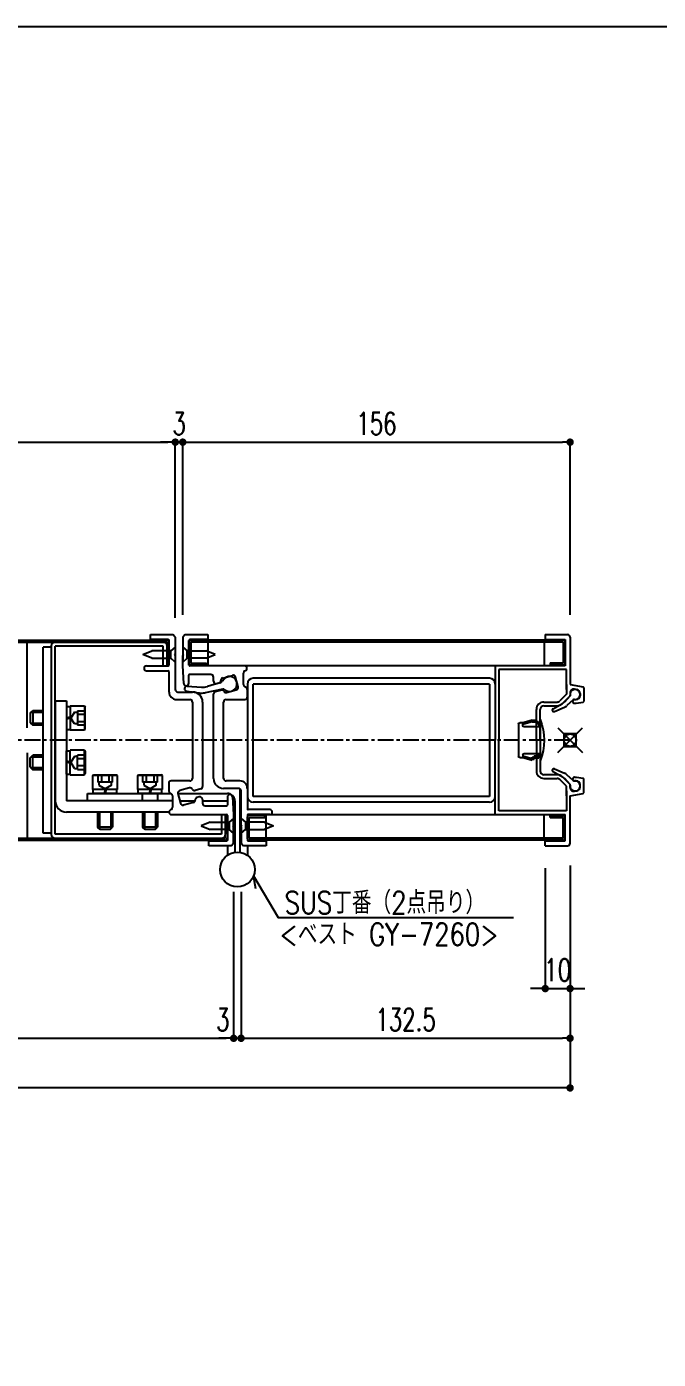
# Model space of a CAD drawing. Extents: x -275225 to 47266, y -41063 to 95295.
# Drawn here: x -225806 to -225552, y -22955 to -22418 of the extents above; entities that cross this region are included whole.
import ezdxf

# ---------------------------------------------------------------- set-up
doc = ezdxf.new("R2010")
doc.units = 0
doc.header["$LTSCALE"] = 0.2
doc.header["$PDMODE"] = 99
doc.header["$PDSIZE"] = 5
doc.linetypes.add('CENTER', pattern=[50.8, 31.75, -6.35, 6.35, -6.35])
for name, color, linetype in [('_P18_製品', 4, 'Continuous'), ('_P18_製品寸法', 9, 'Continuous'), ('_基準', 1, 'CENTER'), ('_文字', 3, 'Continuous'), ('_製品寸法', 9, 'Continuous'), ('樹脂', 6, 'Continuous')]:
    doc.layers.add(name, color=color, linetype=linetype)
doc.layers.add('_ポイント', color=1, linetype='Continuous', plot=False)
doc.styles.add('OKAMURA', font='SIMPLEX.shx', dxfattribs={"width": 0.7, "bigfont": 'BIGFONT.shx'})
doc.dimstyles.new('OKAMURA-003', dxfattribs={"dimscale": 3, "dimtxt": 3, "dimasz": 1, "dimexe": 0, "dimexo": 3, "dimgap": 1, "dimtad": 1, "dimdec": 3, "dimdsep": 46, "dimtxsty": 'OKAMURA', "dimblk1": 'DOT', "dimblk2": 'DOT', "dimsah": 1, "dimcen": 0, "dimclrd": 9, "dimclre": 9, "dimclrt": 3, "dimadec": 0, "dimazin": 0, "dimtfac": 1, "dimtdec": 3, "dimtix": 1, "dimtmove": 2, "dimatfit": 3, "dimldrblk": 'NONE', "dimfxl": 0, "dimtolj": 1, "dimarcsym": 0})

# ---------------------------------------------------------------- blocks, each defined once
blk = doc.blocks.new('_DOT')
at = {"color": 0, "linetype": 'ByBlock'}
blk.add_line((-0.5, 0), (-1, 0), dxfattribs=at)
at = {"color": 0, "linetype": 'ByBlock', "const_width": 0.5}
blk.add_lwpolyline([(-0.25, 0, 1), (0.25, 0, 1)], format="xyb", close=True, dxfattribs=at)
blk = doc.blocks.new('*D944')
at = {"layer": '_製品寸法', "color": 9, "lineweight": -2, "transparency": 16777216}
for p, q in [((-162, 120), (-165, 120)), ((-159, 49.3), (-159, 120)), ((-159, 120), (-156, 120)), ((-156, 50.49), (-156, 120)), ((-153, 120), (-150, 120))]:
    blk.add_line(p, q, dxfattribs=at)
at = {"layer": 'Defpoints', "color": 0, "transparency": 16777216}
for p in [(-156, 120), (-159, 40.3), (-156, 41.49)]:
    blk.add_point(p, dxfattribs=at)
at = {"layer": '_製品寸法', "color": 9, "lineweight": -2, "transparency": 16777216, "xscale": 3, "yscale": 3, "zscale": 3}
blk.add_blockref('_DOT', (-159, 120), dxfattribs=at)
at = {"layer": '_製品寸法', "color": 9, "lineweight": -2, "transparency": 16777216, "xscale": 3, "yscale": 3, "zscale": 3, "rotation": 180}
blk.add_blockref('_DOT', (-156, 120), dxfattribs=at)
at = {"layer": '_製品寸法', "color": 3, "transparency": 16777216, "insert": (-157.5, 127.5), "char_height": 9, "attachment_point": 5, "style": 'OKAMURA'}
blk.add_mtext('\\A1;3', dxfattribs=at)
blk = doc.blocks.new('_None')
blk = doc.blocks.new('*D945')
at = {"layer": '_製品寸法', "color": 9, "lineweight": -2, "transparency": 16777216}
for p, q in [((-135.5, -61.06), (-135.5, -120)), ((-132.5, -61.06), (-132.5, -120)), ((-138.5, -120), (-141.5, -120)), ((-135.5, -120), (-132.5, -120)), ((-129.5, -120), (-126.5, -120))]:
    blk.add_line(p, q, dxfattribs=at)
at = {"layer": 'Defpoints', "color": 0, "transparency": 16777216}
for p in [(-135.5, -52.06), (-132.5, -52.06), (-132.5, -120)]:
    blk.add_point(p, dxfattribs=at)
at = {"layer": '_製品寸法', "color": 9, "lineweight": -2, "transparency": 16777216, "xscale": 3, "yscale": 3, "zscale": 3}
blk.add_blockref('_DOT', (-135.5, -120), dxfattribs=at)
at = {"layer": '_製品寸法', "color": 9, "lineweight": -2, "transparency": 16777216, "xscale": 3, "yscale": 3, "zscale": 3, "rotation": 180}
blk.add_blockref('_DOT', (-132.5, -120), dxfattribs=at)
at = {"layer": '_製品寸法', "color": 3, "transparency": 16777216, "insert": (-139.83, -112.5), "char_height": 9, "attachment_point": 5, "style": 'OKAMURA'}
blk.add_mtext('\\A1;3', dxfattribs=at)
blk = doc.blocks.new('*D946')
at = {"layer": '_製品寸法', "color": 9, "lineweight": -2, "transparency": 16777216}
for p, q in [((-10, -51.5), (-10, -100)), ((0, -50.49), (0, -100)), ((-13, -100), (-16, -100)), ((-10, -100), (0, -100)), ((3, -100), (6, -100))]:
    blk.add_line(p, q, dxfattribs=at)
at = {"layer": 'Defpoints', "color": 0, "transparency": 16777216}
for p in [(-10, -42.5), (0, -41.49), (0, -100)]:
    blk.add_point(p, dxfattribs=at)
at = {"layer": '_製品寸法', "color": 9, "lineweight": -2, "transparency": 16777216, "xscale": 3, "yscale": 3, "zscale": 3}
blk.add_blockref('_DOT', (-10, -100), dxfattribs=at)
at = {"layer": '_製品寸法', "color": 9, "lineweight": -2, "transparency": 16777216, "xscale": 3, "yscale": 3, "zscale": 3, "rotation": 180}
blk.add_blockref('_DOT', (0, -100), dxfattribs=at)
at = {"layer": '_製品寸法', "color": 3, "transparency": 16777216, "insert": (-5, -92.5), "char_height": 9, "attachment_point": 5, "style": 'OKAMURA'}
blk.add_mtext('\\A1;10', dxfattribs=at)
blk = doc.blocks.new('*D947')
at = {"layer": '_製品寸法', "color": 9, "lineweight": -2, "transparency": 16777216}
for p, q in [((-156, 50.49), (-156, 120)), ((-153, 120), (-3, 120)), ((0, 50.49), (0, 120))]:
    blk.add_line(p, q, dxfattribs=at)
at = {"layer": 'Defpoints', "color": 0, "transparency": 16777216}
for p in [(0, 120), (-156, 41.49), (0, 41.49)]:
    blk.add_point(p, dxfattribs=at)
at = {"layer": '_製品寸法', "color": 9, "lineweight": -2, "transparency": 16777216, "xscale": 3, "yscale": 3, "zscale": 3, "rotation": 180}
blk.add_blockref('_DOT', (-156, 120), dxfattribs=at)
at = {"layer": '_製品寸法', "color": 9, "lineweight": -2, "transparency": 16777216, "xscale": 3, "yscale": 3, "zscale": 3}
blk.add_blockref('_DOT', (0, 120), dxfattribs=at)
at = {"layer": '_製品寸法', "color": 3, "transparency": 16777216, "insert": (-78, 127.5), "char_height": 9, "attachment_point": 5, "style": 'OKAMURA'}
blk.add_mtext('\\A1;156', dxfattribs=at)
blk = doc.blocks.new('*D950')
at = {"layer": '_製品寸法', "color": 9, "lineweight": -2, "transparency": 16777216}
for p, q in [((-558.1, -61.06), (-558.1, -120)), ((-135.5, -61.06), (-135.5, -120)), ((-555.1, -120), (-138.5, -120))]:
    blk.add_line(p, q, dxfattribs=at)
at = {"layer": 'Defpoints', "color": 0, "transparency": 16777216}
for p in [(-558.1, -52.06), (-135.5, -52.06), (-135.5, -120)]:
    blk.add_point(p, dxfattribs=at)
at = {"layer": '_製品寸法', "color": 9, "lineweight": -2, "transparency": 16777216, "xscale": 3, "yscale": 3, "zscale": 3, "rotation": 180}
blk.add_blockref('_DOT', (-558.1, -120), dxfattribs=at)
at = {"layer": '_製品寸法', "color": 9, "lineweight": -2, "transparency": 16777216, "xscale": 3, "yscale": 3, "zscale": 3}
blk.add_blockref('_DOT', (-135.5, -120), dxfattribs=at)
at = {"layer": '_製品寸法', "color": 3, "transparency": 16777216, "insert": (-346.8, -112.5), "char_height": 9, "attachment_point": 5, "style": 'OKAMURA'}
blk.add_mtext('\\A1;PW-125.5', dxfattribs=at)
blk = doc.blocks.new('*D952')
at = {"layer": '_製品寸法', "color": 9, "lineweight": -2, "transparency": 16777216}
for p, q in [((-534.48, 49.3), (-534.48, 120)), ((-531.48, 120), (-162, 120)), ((-159, 49.3), (-159, 120))]:
    blk.add_line(p, q, dxfattribs=at)
at = {"layer": 'Defpoints', "color": 0, "transparency": 16777216}
for p in [(-159, 120), (-534.48, 40.3), (-159, 40.3)]:
    blk.add_point(p, dxfattribs=at)
at = {"layer": '_製品寸法', "color": 9, "lineweight": -2, "transparency": 16777216, "xscale": 3, "yscale": 3, "zscale": 3, "rotation": 180}
blk.add_blockref('_DOT', (-534.48, 120), dxfattribs=at)
at = {"layer": '_製品寸法', "color": 9, "lineweight": -2, "transparency": 16777216, "xscale": 3, "yscale": 3, "zscale": 3}
blk.add_blockref('_DOT', (-159, 120), dxfattribs=at)
at = {"layer": '_製品寸法', "color": 3, "transparency": 16777216, "insert": (-346.74, 127.5), "char_height": 9, "attachment_point": 5, "style": 'OKAMURA'}
blk.add_mtext('\\A1;PW-172.5', dxfattribs=at)
blk = doc.blocks.new('*D955')
at = {"layer": '_製品寸法', "color": 9, "lineweight": -2, "transparency": 16777216}
for p, q in [((0, -50.49), (0, -140)), ((-548.1, -69.99), (-548.1, -140)), ((-3, -140), (-545.1, -140))]:
    blk.add_line(p, q, dxfattribs=at)
at = {"layer": 'Defpoints', "color": 0, "transparency": 16777216}
for p in [(0, -41.49), (-548.1, -60.99), (-548.1, -140)]:
    blk.add_point(p, dxfattribs=at)
at = {"layer": '_製品寸法', "color": 9, "lineweight": -2, "transparency": 16777216, "xscale": 3, "yscale": 3, "zscale": 3, "rotation": 180}
blk.add_blockref('_DOT', (-548.1, -140), dxfattribs=at)
at = {"layer": '_製品寸法', "color": 9, "lineweight": -2, "transparency": 16777216, "xscale": 3, "yscale": 3, "zscale": 3}
blk.add_blockref('_DOT', (0, -140), dxfattribs=at)
at = {"layer": '_製品寸法', "color": 3, "transparency": 16777216, "insert": (-274.05, -132.5), "char_height": 9, "attachment_point": 5, "style": 'OKAMURA'}
blk.add_mtext('\\A1;PW', dxfattribs=at)
blk = doc.blocks.new('*D956')
at = {"layer": '_製品寸法', "color": 9, "lineweight": -2, "transparency": 16777216}
for p, q in [((-132.5, -61.06), (-132.5, -120)), ((0, -61.06), (0, -120)), ((-129.5, -120), (-3, -120))]:
    blk.add_line(p, q, dxfattribs=at)
at = {"layer": 'Defpoints', "color": 0, "transparency": 16777216}
for p in [(-132.5, -52.06), (0, -52.06), (0, -120)]:
    blk.add_point(p, dxfattribs=at)
at = {"layer": '_製品寸法', "color": 9, "lineweight": -2, "transparency": 16777216, "xscale": 3, "yscale": 3, "zscale": 3, "rotation": 180}
blk.add_blockref('_DOT', (-132.5, -120), dxfattribs=at)
at = {"layer": '_製品寸法', "color": 9, "lineweight": -2, "transparency": 16777216, "xscale": 3, "yscale": 3, "zscale": 3}
blk.add_blockref('_DOT', (0, -120), dxfattribs=at)
at = {"layer": '_製品寸法', "color": 3, "transparency": 16777216, "insert": (-66.25, -112.5), "char_height": 9, "attachment_point": 5, "style": 'OKAMURA'}
blk.add_mtext('\\A1;132.5', dxfattribs=at)
blk = doc.blocks.new('樹脂')
at = {"layer": '_P18_製品', "color": 0, "linetype": 'ByBlock'}
for p, q in [((-8.7, -6.5), (-8.7, 6.5)), ((-8.2, 7), (-7, 7)), ((-7, 7), (-3.2, 8.09)), ((-7, 6.27), (-3.2, 7.36)), ((-7, 6.27), (-7, 7)), ((-7, 5.91), (-7, 6.27)), ((-6.5, 5.41), (0, 5.41)), ((-3.2, 8.09), (-3.2, 7.59)), ((-3.2, 7.59), (-2.4, 7.59)), ((-3.2, 7.59), (-3.2, 6.86)), ((-3.2, 6.86), (-2.4, 6.86)), ((-2.4, 7.59), (-2.4, 7.09)), ((-2.4, 7.09), (-0.5, 7.09)), ((-2.4, 6.36), (-2.4, 7.09)), ((-2.4, 6.36), (-0.5, 6.36)), ((-0.5, 7.09), (-0.5, 5.41)), ((0, -8.35), (0, 8.35)), ((-7, -7), (-8.2, -7)), ((-7, -5.91), (-7, -6.27)), ((-7, -6.27), (-7, -7)), ((-3.2, -7.36), (-7, -6.27)), ((-3.2, -8.09), (-7, -7)), ((0, -5.41), (-6.5, -5.41)), ((-3.2, -7.36), (-1.6, -7.36)), ((-3.2, -8.09), (-1.6, -8.09)), ((-1.6, -7.59), (-1.6, -6.86)), ((-1.6, -6.86), (-0.8, -6.86)), ((-1.6, -7.59), (-0.8, -7.59)), ((-1.6, -8.09), (-1.6, -7.59)), ((-0.8, -7.09), (-0.8, -6.36)), ((-0.8, -6.36), (-0.5, -6.36)), ((-0.8, -7.09), (-0.5, -7.09)), ((-0.8, -7.59), (-0.8, -7.09)), ((-0.5, -7.09), (-0.5, -5.41))]:
    blk.add_line(p, q, dxfattribs=at)
for centre, radius, start, end in [((-8.2, 6.5), 0.5, 90, 180), ((-6.5, 5.91), 0.5, 180, 270), ((-20.99, 0), 22.59, 338.3053, 21.6947), ((-8.2, -6.5), 0.5, 180, 270), ((-6.5, -5.91), 0.5, 90, 180)]:
    blk.add_arc(centre, radius, start, end, dxfattribs=at)
blk = doc.blocks.new('P18 wse2')
at = {"layer": '_P18_製品'}
for p, q in [((-82473.59, -9754.37), (-82473.59, -9752.37)), ((-82473.59, -9752.37), (-82464.55, -9752.37)), ((-82463.54, -9753.37), (-82464.55, -9752.37)), ((-82463.54, -9753.37), (-82463.54, -9760.09)), ((-82459.54, -9752.37), (-82460.54, -9753.37)), ((-82460.54, -9753.37), (-82460.54, -9760.09)), ((-82459.54, -9752.37), (-82450.5, -9752.37)), ((-82450.5, -9752.37), (-82450.5, -9754.37)), ((-82314.54, -9752.36), (-82314.54, -9754.36)), ((-82314.54, -9752.36), (-82305.54, -9752.36)), ((-82304.54, -9753.36), (-82304.54, -9772.49)), ((-82608.47, -9754.57), (-82466.86, -9754.57)), ((-82608.47, -9755.37), (-82466.86, -9755.37)), ((-82516.74, -9832.35), (-82516.74, -9757.38)), ((-82513.52, -9757.38), (-82516.74, -9757.38)), ((-82513.52, -9756.98), (-82513.52, -9832.75)), ((-82511.91, -9832.75), (-82511.91, -9756.98)), ((-82468.47, -9756.98), (-82511.91, -9756.98)), ((-82466.36, -9754.37), (-82473.59, -9754.37)), ((-82468.47, -9764.92), (-82468.47, -9756.98)), ((-82466.86, -9764.61), (-82466.86, -9755.37)), ((-82466.86, -9764.92), (-82466.86, -9756.98)), ((-82466.06, -9764.61), (-82466.06, -9754.67)), ((-82466.06, -9764.61), (-82466.06, -9755.37)), ((-82463.54, -9757.38), (-82463.54, -9763.41)), ((-82460.54, -9757.38), (-82460.54, -9763.41)), ((-82458.03, -9764.61), (-82458.03, -9754.67)), ((-82458.03, -9755.37), (-82458.03, -9763.81)), ((-82450.5, -9754.37), (-82457.73, -9754.37)), ((-82307.36, -9754.57), (-82457.23, -9754.57)), ((-82307.36, -9755.37), (-82457.23, -9755.37)), ((-82457.23, -9755.37), (-82457.23, -9763.81)), ((-82450.5, -9755.37), (-82450.5, -9764.92)), ((-82315.04, -9755.36), (-82315.04, -9764.92)), ((-82314.54, -9754.36), (-82306.54, -9754.36)), ((-82307.34, -9755.36), (-82307.34, -9763.76)), ((-82306.54, -9754.36), (-82306.54, -9764.92)), ((-82475.1, -9764.92), (-82466.36, -9764.92)), ((-82466.86, -9764.61), (-82466.06, -9764.61)), ((-82463.54, -9760.09), (-82463.85, -9760.39)), ((-82463.54, -9760.7), (-82463.85, -9760.39)), ((-82463.54, -9760.7), (-82463.54, -9774.46)), ((-82460.54, -9760.09), (-82460.24, -9760.39)), ((-82460.54, -9760.7), (-82460.24, -9760.39)), ((-82460.54, -9764.92), (-82460.54, -9760.7)), ((-82460.16, -9772.02), (-82460.54, -9764.92)), ((-82435.67, -9764.92), (-82457.73, -9764.92)), ((-82457.23, -9763.81), (-82451, -9763.81)), ((-82451, -9764.61), (-82457.23, -9764.61)), ((-82451, -9763.81), (-82451, -9764.61)), ((-82306.54, -9764.92), (-82450.5, -9764.92)), ((-82334.69, -9764.92), (-82334.69, -9794.86)), ((-82312.54, -9763.76), (-82307.34, -9763.76)), ((-82312.54, -9763.76), (-82312.54, -9764.56)), ((-82312.54, -9764.56), (-82307.36, -9764.56)), ((-82475.1, -9766.93), (-82466.36, -9766.93)), ((-82466.06, -9775.47), (-82466.06, -9767.23)), ((-82458.15, -9771.95), (-82458.15, -9768.74)), ((-82449.17, -9768.43), (-82457.85, -9768.43)), ((-82448.16, -9771.04), (-82448.16, -9769.44)), ((-82444.56, -9769.84), (-82440.53, -9768.76)), ((-82438.26, -9773.35), (-82439.3, -9769.47)), ((-82436.04, -9772.45), (-82436.04, -9767.93)), ((-82337, -9769.94), (-82432.22, -9769.94)), ((-82333.18, -9766.42), (-82333.18, -9794.86)), ((-82306.05, -9766.42), (-82333.18, -9766.42)), ((-82306.05, -9774.46), (-82306.05, -9766.42)), ((-82462.54, -9775.47), (-82456.64, -9775.47)), ((-82458.96, -9775.11), (-82453.95, -9775.81)), ((-82458.75, -9773.11), (-82453, -9773.51)), ((-82444.4, -9774.35), (-82451.56, -9775.75)), ((-82445.58, -9771.71), (-82450.59, -9773.22)), ((-82447.35, -9775.27), (-82445.16, -9774.68)), ((-82446.83, -9772.01), (-82445.82, -9771.74)), ((-82444.42, -9770.9), (-82444.73, -9771.2)), ((-82442.89, -9775.63), (-82438.97, -9774.58)), ((-82435.06, -9773.58), (-82435.51, -9773.34)), ((-82434.53, -9772.21), (-82434.53, -9817.52)), ((-82434.53, -9777.48), (-82434.53, -9774.46)), ((-82432.22, -9817.48), (-82432.22, -9772.25)), ((-82337, -9772.25), (-82432.22, -9772.25)), ((-82337, -9772.25), (-82337, -9817.48)), ((-82306.05, -9772.45), (-82306.05, -9776.39)), ((-82304.54, -9772.49), (-82299.29, -9773.42)), ((-82302.78, -9774.34), (-82301.77, -9774.51)), ((-82299.04, -9773.72), (-82299.04, -9779.23)), ((-82511.91, -9818.78), (-82511.91, -9778.78)), ((-82511.91, -9778.98), (-82511.91, -9819.29)), ((-82511.91, -9778.98), (-82507.39, -9778.98)), ((-82507.39, -9778.98), (-82507.39, -9819.29)), ((-82463.04, -9778.48), (-82457.65, -9778.48)), ((-82456.64, -9779.49), (-82456.64, -9810.24)), ((-82452.54, -9779.49), (-82452.54, -9794.56)), ((-82448.16, -9794.56), (-82448.16, -9776.24)), ((-82444.08, -9810.24), (-82444.08, -9779.49)), ((-82443.07, -9778.48), (-82435.54, -9778.48)), ((-82315.1, -9779.49), (-82309.77, -9779.49)), ((-82315.1, -9781), (-82309.77, -9781)), ((-82311.39, -9782.23), (-82307.55, -9780.13)), ((-82306.05, -9776.39), (-82308.71, -9779.05)), ((-82304.54, -9777.02), (-82307.64, -9780.11)), ((-82304.65, -9777.18), (-82306.82, -9779.56)), ((-82303.24, -9778.59), (-82305.81, -9780.93)), ((-82304.54, -9775.82), (-82304.54, -9777.02)), ((-82302.79, -9778.48), (-82302.03, -9778.48)), ((-82302.79, -9779.99), (-82302.03, -9779.99)), ((-82302.03, -9779.99), (-82299.29, -9779.52)), ((-82300.53, -9776), (-82300.53, -9776.98)), ((-82318.11, -9794.86), (-82318.11, -9782.5)), ((-82316.6, -9794.86), (-82316.6, -9782.5)), ((-82310.86, -9783.31), (-82306.78, -9781.56)), ((-82452.54, -9794.56), (-82452.85, -9794.86)), ((-82452.54, -9795.17), (-82452.85, -9794.86)), ((-82452.54, -9795.17), (-82452.54, -9813.49)), ((-82448.16, -9794.56), (-82447.86, -9794.87)), ((-82448.16, -9795.17), (-82447.86, -9794.87)), ((-82448.16, -9810.24), (-82448.16, -9795.17)), ((-82334.69, -9824.81), (-82334.69, -9794.86)), ((-82333.18, -9823.31), (-82333.18, -9794.86)), ((-82318.11, -9794.86), (-82318.11, -9807.23)), ((-82316.6, -9794.86), (-82316.6, -9807.23)), ((-82311.39, -9807.5), (-82307.55, -9809.6)), ((-82310.86, -9806.41), (-82306.78, -9808.17)), ((-82466.19, -9812.25), (-82466.19, -9815.27)), ((-82457.65, -9811.25), (-82465.18, -9811.25)), ((-82437.55, -9811.25), (-82443.07, -9811.25)), ((-82315.1, -9808.73), (-82309.77, -9808.73)), ((-82315.1, -9810.24), (-82309.77, -9810.24)), ((-82306.05, -9813.34), (-82308.71, -9810.68)), ((-82304.54, -9812.71), (-82307.64, -9809.62)), ((-82306.86, -9810.12), (-82304.65, -9812.55)), ((-82303.24, -9811.14), (-82305.81, -9808.8)), ((-82304.54, -9813.91), (-82304.54, -9812.71)), ((-82302.79, -9809.74), (-82302.03, -9809.74)), ((-82302.79, -9811.25), (-82302.03, -9811.25)), ((-82301.92, -9809.74), (-82299.29, -9810.21)), ((-82300.53, -9813.73), (-82300.53, -9812.75)), ((-82299.04, -9816.01), (-82299.04, -9810.5)), ((-82498.85, -9816.27), (-82465.43, -9816.27)), ((-82498.85, -9819.29), (-82498.85, -9816.27)), ((-82465.66, -9816.15), (-82465.21, -9816.39)), ((-82464.68, -9817.28), (-82464.68, -9821.8)), ((-82462.49, -9816.27), (-82442.57, -9816.27)), ((-82462.46, -9816.38), (-82461.42, -9820.26)), ((-82457.83, -9814.1), (-82461.75, -9815.15)), ((-82453.29, -9814.46), (-82455.56, -9815.05)), ((-82453.89, -9817.72), (-82454.9, -9817.99)), ((-82452.54, -9818.69), (-82452.54, -9820.29)), ((-82438.05, -9814.26), (-82444.08, -9814.26)), ((-82442.57, -9817.78), (-82442.57, -9820.99)), ((-82440.56, -9817.71), (-82440.04, -9824.81)), ((-82437.55, -9814.4), (-82437.55, -9839.99)), ((-82437.04, -9829.03), (-82437.04, -9815.27)), ((-82434.53, -9814.26), (-82434.53, -9822.5)), ((-82337, -9817.48), (-82432.22, -9817.48)), ((-82306.05, -9817.28), (-82306.05, -9813.34)), ((-82306.05, -9815.27), (-82306.05, -9823.31)), ((-82304.54, -9817.24), (-82299.29, -9816.31)), ((-82304.54, -9836.36), (-82304.54, -9817.28)), ((-82302.78, -9815.39), (-82301.77, -9815.22)), ((-82466.11, -9823.81), (-82507.4, -9823.81)), ((-82464.68, -9819.29), (-82507.39, -9819.29)), ((-82464.68, -9819.29), (-82498.85, -9819.29)), ((-82461.68, -9819.29), (-82455.59, -9819.29)), ((-82456.16, -9819.89), (-82460.19, -9820.97)), ((-82452.54, -9819.29), (-82442.57, -9819.29)), ((-82451.54, -9821.3), (-82442.87, -9821.3)), ((-82439.56, -9819.29), (-82439.54, -9840)), ((-82425.49, -9822.8), (-82434.23, -9822.8)), ((-82337, -9819.79), (-82432.22, -9819.79)), ((-82306.05, -9823.31), (-82333.18, -9823.31)), ((-82465.04, -9824.81), (-82442.86, -9824.81)), ((-82444.97, -9824.81), (-82444.97, -9832.75)), ((-82443.36, -9824.81), (-82443.36, -9832.75)), ((-82443.36, -9834.36), (-82443.36, -9825.12)), ((-82443.36, -9825.12), (-82442.56, -9825.12)), ((-82442.56, -9825.12), (-82442.56, -9834.36)), ((-82442.56, -9825.12), (-82442.56, -9835.06)), ((-82440.04, -9829.03), (-82440.35, -9829.34)), ((-82440.04, -9829.64), (-82440.35, -9829.34)), ((-82440.05, -9832.35), (-82440.05, -9826.32)), ((-82440.04, -9824.81), (-82440.04, -9829.03)), ((-82437.04, -9832.35), (-82437.04, -9826.32)), ((-82437.04, -9829.03), (-82436.74, -9829.34)), ((-82437.04, -9829.64), (-82436.74, -9829.34)), ((-82434.53, -9825.12), (-82434.53, -9835.06)), ((-82434.53, -9834.36), (-82434.53, -9825.92)), ((-82425.49, -9824.81), (-82434.23, -9824.81)), ((-82427.5, -9825.12), (-82433.73, -9825.12)), ((-82433.73, -9825.92), (-82427.5, -9825.92)), ((-82433.73, -9834.36), (-82433.73, -9825.92)), ((-82427.5, -9825.92), (-82427.5, -9825.12)), ((-82427, -9824.81), (-82306.54, -9824.81)), ((-82427, -9834.36), (-82427, -9824.81)), ((-82315.04, -9834.36), (-82315.04, -9824.81)), ((-82312.54, -9825.96), (-82312.54, -9825.16)), ((-82312.54, -9825.16), (-82307.36, -9825.16)), ((-82312.54, -9825.96), (-82307.34, -9825.96)), ((-82307.34, -9834.36), (-82307.34, -9825.96)), ((-82306.54, -9835.36), (-82306.54, -9824.81)), ((-82608.47, -9834.36), (-82443.36, -9834.36)), ((-82513.52, -9832.35), (-82516.74, -9832.35)), ((-82444.97, -9832.75), (-82511.91, -9832.75)), ((-82440.04, -9836.36), (-82440.04, -9829.64)), ((-82437.04, -9829.64), (-82437.04, -9836.36)), ((-82307.36, -9834.36), (-82433.73, -9834.36)), ((-82608.47, -9835.17), (-82443.36, -9835.17)), ((-82450.09, -9837.36), (-82450.09, -9835.36)), ((-82450.09, -9835.36), (-82442.86, -9835.36)), ((-82441.05, -9837.36), (-82450.09, -9837.36)), ((-82442.56, -9837.36), (-82442.56, -9841.19)), ((-82441.05, -9837.36), (-82440.04, -9836.36)), ((-82437.04, -9836.36), (-82436.04, -9837.36)), ((-82427, -9837.36), (-82436.04, -9837.36)), ((-82434.53, -9837.36), (-82434.53, -9841.18)), ((-82434.23, -9835.36), (-82427, -9835.36)), ((-82307.36, -9835.16), (-82433.73, -9835.16)), ((-82427, -9835.36), (-82427, -9837.36)), ((-82314.54, -9837.36), (-82314.54, -9835.36)), ((-82314.54, -9835.36), (-82306.54, -9835.36)), ((-82314.54, -9837.36), (-82305.54, -9837.36))]:
    blk.add_line(p, q, dxfattribs=at)
at = {"layer": '_P18_製品', "color": 6}
for p, q in [((-82523.17, -9789.84), (-82523.17, -9755.37)), ((-82476.61, -9760.39), (-82472.97, -9758.89)), ((-82465.3, -9758.89), (-82472.97, -9758.89)), ((-82463.54, -9757.38), (-82465.3, -9758.89)), ((-82465.3, -9761.9), (-82465.3, -9758.89)), ((-82460.54, -9757.38), (-82458.79, -9758.89)), ((-82458.79, -9758.89), (-82451.12, -9758.89)), ((-82458.79, -9761.9), (-82458.79, -9758.89)), ((-82447.48, -9760.39), (-82451.12, -9758.89)), ((-82472.97, -9761.9), (-82476.61, -9760.39)), ((-82472.97, -9761.9), (-82465.3, -9761.9)), ((-82463.54, -9763.41), (-82465.3, -9761.9)), ((-82460.54, -9763.41), (-82458.79, -9761.9)), ((-82451.12, -9761.9), (-82458.79, -9761.9)), ((-82451.12, -9761.9), (-82447.48, -9760.39)), ((-82505.88, -9780.99), (-82505.88, -9790.85)), ((-82505.88, -9780.99), (-82500.14, -9780.99)), ((-82500.14, -9780.99), (-82500.14, -9790.85)), ((-82500.14, -9780.99), (-82499.85, -9781.5)), ((-82521.96, -9784.01), (-82520.96, -9783)), ((-82521.96, -9784.01), (-82521.96, -9787.83)), ((-82516.74, -9783.76), (-82521.71, -9783.76)), ((-82520.96, -9783), (-82520.96, -9788.84)), ((-82516.74, -9783), (-82520.96, -9783)), ((-82507.39, -9781.25), (-82505.88, -9781.25)), ((-82507.39, -9781.25), (-82507.39, -9790.59)), ((-82505.88, -9785.62), (-82507.39, -9786.02)), ((-82505.88, -9786.02), (-82507.39, -9786.42)), ((-82504.13, -9783.51), (-82505.58, -9786.02)), ((-82504.13, -9788.33), (-82505.58, -9786.02)), ((-82504.13, -9783.51), (-82502.87, -9783.51)), ((-82502.87, -9783.05), (-82502.87, -9788.79)), ((-82502.87, -9783.05), (-82499.85, -9783.05)), ((-82499.85, -9784.51), (-82502.87, -9784.51)), ((-82499.85, -9790.34), (-82499.85, -9781.5)), ((-82521.96, -9787.83), (-82520.96, -9788.84)), ((-82516.74, -9788.08), (-82521.71, -9788.08)), ((-82516.74, -9788.84), (-82520.96, -9788.84)), ((-82507.39, -9790.59), (-82505.88, -9790.59)), ((-82500.14, -9790.85), (-82505.88, -9790.85)), ((-82502.87, -9788.33), (-82504.13, -9788.33)), ((-82499.85, -9787.53), (-82502.87, -9787.53)), ((-82499.85, -9788.79), (-82502.87, -9788.79)), ((-82500.14, -9790.85), (-82499.85, -9790.34)), ((-82523.17, -9799.89), (-82523.17, -9834.36)), ((-82521.96, -9801.9), (-82520.96, -9800.89)), ((-82521.96, -9805.72), (-82521.96, -9801.9)), ((-82516.74, -9801.65), (-82521.71, -9801.65)), ((-82520.96, -9806.73), (-82520.96, -9800.89)), ((-82516.74, -9800.89), (-82520.96, -9800.89)), ((-82507.39, -9808.48), (-82507.39, -9799.14)), ((-82507.39, -9799.14), (-82505.88, -9799.14)), ((-82505.88, -9808.74), (-82505.88, -9798.89)), ((-82500.14, -9798.89), (-82505.88, -9798.89)), ((-82504.13, -9801.4), (-82505.58, -9803.71)), ((-82502.87, -9801.4), (-82504.13, -9801.4)), ((-82502.87, -9806.68), (-82502.87, -9800.95)), ((-82499.85, -9800.95), (-82502.87, -9800.95)), ((-82499.85, -9802.4), (-82502.87, -9802.4)), ((-82500.14, -9808.74), (-82500.14, -9798.89)), ((-82500.14, -9798.89), (-82499.85, -9799.39)), ((-82499.85, -9799.39), (-82499.85, -9808.23)), ((-82521.96, -9805.72), (-82520.96, -9806.73)), ((-82516.74, -9805.97), (-82521.71, -9805.97)), ((-82516.74, -9806.73), (-82520.96, -9806.73)), ((-82505.88, -9803.71), (-82507.39, -9803.31)), ((-82505.88, -9804.11), (-82507.39, -9803.71)), ((-82504.13, -9806.22), (-82505.58, -9803.71)), ((-82504.13, -9806.22), (-82502.87, -9806.22)), ((-82499.85, -9805.23), (-82502.87, -9805.23)), ((-82502.87, -9806.68), (-82499.85, -9806.68)), ((-82507.39, -9808.48), (-82505.88, -9808.48)), ((-82505.88, -9808.74), (-82500.14, -9808.74)), ((-82500.14, -9808.74), (-82499.85, -9808.23)), ((-82496.84, -9809.03), (-82496.34, -9808.74)), ((-82486.79, -9809.03), (-82496.84, -9809.03)), ((-82496.84, -9809.03), (-82496.84, -9814.76)), ((-82496.34, -9808.74), (-82487.29, -9808.74)), ((-82494.78, -9808.74), (-82494.78, -9811.75)), ((-82488.85, -9811.75), (-82494.78, -9811.75)), ((-82494.33, -9811.75), (-82494.33, -9813.01)), ((-82494.33, -9813.01), (-82491.81, -9814.46)), ((-82493.33, -9808.74), (-82493.33, -9811.75)), ((-82489.3, -9813.01), (-82491.81, -9814.46)), ((-82490.3, -9808.74), (-82490.3, -9811.75)), ((-82489.3, -9813.01), (-82489.3, -9811.75)), ((-82488.85, -9811.75), (-82488.85, -9808.74)), ((-82486.79, -9809.03), (-82487.29, -9808.74)), ((-82486.79, -9814.76), (-82486.79, -9809.03)), ((-82478.75, -9809.03), (-82478.25, -9808.74)), ((-82468.7, -9809.03), (-82478.75, -9809.03)), ((-82478.75, -9809.03), (-82478.75, -9814.76)), ((-82478.25, -9808.74), (-82469.2, -9808.74)), ((-82476.69, -9808.74), (-82476.69, -9811.75)), ((-82470.76, -9811.75), (-82476.69, -9811.75)), ((-82476.24, -9811.75), (-82476.24, -9813.01)), ((-82476.24, -9813.01), (-82473.72, -9814.46)), ((-82475.24, -9808.74), (-82475.24, -9811.75)), ((-82471.21, -9813.01), (-82473.72, -9814.46)), ((-82472.21, -9808.74), (-82472.21, -9811.75)), ((-82471.21, -9813.01), (-82471.21, -9811.75)), ((-82470.76, -9811.75), (-82470.76, -9808.74)), ((-82468.7, -9809.03), (-82469.2, -9808.74)), ((-82468.7, -9814.76), (-82468.7, -9809.03)), ((-82486.79, -9814.76), (-82496.84, -9814.76)), ((-82496.59, -9816.27), (-82496.59, -9814.76)), ((-82487.04, -9816.27), (-82496.59, -9816.27)), ((-82491.81, -9814.76), (-82492.22, -9816.27)), ((-82491.41, -9814.76), (-82491.81, -9816.27)), ((-82487.04, -9816.27), (-82487.04, -9814.76)), ((-82468.7, -9814.76), (-82478.75, -9814.76)), ((-82478.5, -9816.27), (-82478.5, -9814.76)), ((-82468.95, -9816.27), (-82478.5, -9816.27)), ((-82476.74, -9819.29), (-82476.74, -9816.27)), ((-82473.72, -9814.76), (-82474.13, -9816.27)), ((-82473.32, -9814.76), (-82473.72, -9816.27)), ((-82470.71, -9816.27), (-82470.71, -9819.29)), ((-82468.95, -9816.27), (-82468.95, -9814.76)), ((-82494.83, -9823.81), (-82494.83, -9829.84)), ((-82494.07, -9823.81), (-82494.07, -9830.59)), ((-82489.55, -9823.81), (-82489.55, -9830.59)), ((-82488.8, -9823.81), (-82488.8, -9829.84)), ((-82476.74, -9823.81), (-82476.74, -9829.84)), ((-82475.99, -9823.81), (-82475.99, -9830.59)), ((-82471.46, -9823.81), (-82471.46, -9830.59)), ((-82470.71, -9823.81), (-82470.71, -9829.84)), ((-82449.47, -9827.83), (-82453.11, -9829.34)), ((-82453.11, -9829.34), (-82449.47, -9830.84)), ((-82449.47, -9827.83), (-82441.8, -9827.83)), ((-82440.05, -9826.32), (-82441.8, -9827.83)), ((-82441.8, -9827.83), (-82441.8, -9830.84)), ((-82437.04, -9826.32), (-82435.29, -9827.83)), ((-82427.62, -9827.83), (-82435.29, -9827.83)), ((-82435.29, -9827.83), (-82435.29, -9830.84)), ((-82427.62, -9827.83), (-82423.98, -9829.34)), ((-82423.98, -9829.34), (-82427.62, -9830.84)), ((-82488.8, -9829.84), (-82494.83, -9829.84)), ((-82493.82, -9830.84), (-82494.83, -9829.84)), ((-82489.8, -9830.84), (-82493.82, -9830.84)), ((-82489.8, -9830.84), (-82488.8, -9829.84)), ((-82475.73, -9830.84), (-82476.74, -9829.84)), ((-82470.71, -9829.84), (-82476.74, -9829.84)), ((-82471.71, -9830.84), (-82475.73, -9830.84)), ((-82471.71, -9830.84), (-82470.71, -9829.84)), ((-82441.8, -9830.84), (-82449.47, -9830.84)), ((-82440.05, -9832.35), (-82441.8, -9830.84)), ((-82437.04, -9832.35), (-82435.29, -9830.84)), ((-82435.29, -9830.84), (-82427.62, -9830.84))]:
    blk.add_line(p, q, dxfattribs=at)
at = {"layer": '_P18_製品'}
blk.add_circle((-82438.54, -9846.92), 7, dxfattribs=at)
for centre, radius, start, end in [((-82305.54, -9753.36), 1, 0, 90), ((-82511.91, -9756.98), 1.61, 90, 180), ((-82468.47, -9756.98), 1.61, 0, 90), ((-82466.86, -9755.37), 0.804, 359.9907, 89.9913), ((-82466.35, -9754.67), 0.292, 0.3223, 91.7891), ((-82457.74, -9754.67), 0.292, 88.2167, 179.6837), ((-82457.23, -9755.37), 0.804, 90, 180), ((-82307.34, -9755.36), 0.8, 0, 90), ((-82475.1, -9765.92), 1, 90, 180), ((-82466.36, -9764.61), 0.301, 270, 0), ((-82457.23, -9763.81), 0.804, 180, 270), ((-82457.73, -9764.61), 0.301, 180.0058, 270.0058), ((-82435.67, -9765.92), 1, 0, 90), ((-82307.34, -9763.76), 0.8, 270, 0), ((-82475.1, -9765.92), 1, 180, 270), ((-82466.36, -9767.23), 0.301, 0, 90), ((-82457.85, -9768.74), 0.301, 90, 180), ((-82449.17, -9769.44), 1, 0, 90), ((-82444.19, -9770.78), 1.01, 105.0092, 180.5338), ((-82441.7, -9772.19), 3.01, 231.4072, 154.5906), ((-82440.27, -9769.73), 1.01, 15.0059, 105.0003), ((-82434.83, -9767.81), 1.21, 133.3722, 185.8124), ((-82435.67, -9765.92), 1, 270, 0), ((-82432.22, -9772.25), 2.31, 90, 180), ((-82337, -9772.25), 2.31, 0, 90), ((-82463.04, -9775.47), 3.01, 180, 270), ((-82462.54, -9774.46), 1, 180, 270), ((-82459.15, -9771.95), 1.01, 183.9535, 359.9531), ((-82458.85, -9774.11), 1, 84.0028, 263.9984), ((-82456.63, -9779.55), 4.09, 0.9302, 90.1568), ((-82452.94, -9768.38), 7.5, 262.2547, 280.6473), ((-82452.54, -9767.23), 6.3, 265.778, 287.9679), ((-82447.11, -9770.99), 1.06, 182.6954, 284.934), ((-82447.1, -9776.3), 1.06, 103.8502, 176.7033), ((-82446.2, -9770.8), 1.01, 285.0057, 0.5317), ((-82446.2, -9769.69), 2.11, 287.0018, 314.2191), ((-82444.9, -9775.65), 1, 29.4935, 105.0137), ((-82444.2, -9775.33), 1, 51.4112, 101.3543), ((-82443.15, -9774.66), 1.01, 209.4607, 284.9891), ((-82439.23, -9773.61), 1.01, 285.0109, 15.006), ((-82435.03, -9772.45), 1, 180, 241.938), ((-82435.54, -9774.46), 1, 0, 61.9182), ((-82303.04, -9775.82), 1.51, 80.0003, 180), ((-82302.53, -9776.47), 2.01, 261.6289, 188.3706), ((-82302.03, -9776), 1.51, 0, 80.0003), ((-82299.35, -9773.72), 0.301, 0, 79.9998), ((-82457.65, -9779.49), 1, 0, 90), ((-82443.07, -9779.49), 1, 90, 180), ((-82435.54, -9777.48), 1, 270, 0), ((-82315.1, -9782.5), 3.01, 90, 180), ((-82315.1, -9782.5), 1.51, 90, 180), ((-82309.77, -9777.98), 1.51, 270, 314.9997), ((-82309.77, -9777.98), 3.01, 270, 314.9998), ((-82308.89, -9777.66), 2.81, 298.667, 317.6674), ((-82308.17, -9778.33), 3.51, 293.3328, 312.3329), ((-82305.02, -9776.84), 0.502, 316.8068, 8.3704), ((-82302.79, -9779.24), 0.754, 90, 270), ((-82302.9, -9778.96), 0.502, 81.6307, 133.1925), ((-82302.03, -9776.98), 1.51, 270, 0), ((-82299.35, -9779.23), 0.301, 280.0002, 0), ((-82311.12, -9782.77), 0.603, 115.9993, 296.0006), ((-82315.1, -9807.23), 3.01, 180, 270), ((-82315.1, -9807.23), 1.51, 180, 270), ((-82311.12, -9806.96), 0.603, 64.0009, 244.0022), ((-82465.18, -9812.25), 1, 90, 180), ((-82457.65, -9810.24), 1, 270, 0), ((-82444.09, -9810.19), 4.07, 180.7501, 270.1269), ((-82443.07, -9810.24), 1, 180, 270), ((-82437.55, -9814.26), 3.01, 0, 90), ((-82309.77, -9811.75), 3.01, 45.0002, 90), ((-82309.77, -9811.75), 1.51, 45.0003, 90), ((-82308.89, -9812.07), 2.81, 42.3328, 61.333), ((-82308.17, -9811.4), 3.51, 47.6672, 66.6672), ((-82305.02, -9812.89), 0.502, 351.6294, 43.1911), ((-82302.53, -9813.26), 2.01, 171.6294, 98.371), ((-82302.79, -9810.49), 0.754, 90, 270), ((-82302.9, -9810.77), 0.502, 226.8075, 278.3693), ((-82302.03, -9812.75), 1.51, 0, 90), ((-82299.35, -9810.5), 0.301, 0, 79.9998), ((-82465.18, -9815.27), 1, 180, 241.922), ((-82465.69, -9817.28), 1, 0, 61.9342), ((-82461.49, -9816.12), 1.01, 105.0068, 195.0065), ((-82457.57, -9815.07), 1.01, 29.4578, 104.982), ((-82455.82, -9814.08), 1, 209.4881, 285.0102), ((-82454.52, -9818.93), 1.01, 105.0076, 180.5313), ((-82453.61, -9818.75), 1.07, 3.3288, 104.9151), ((-82453.55, -9813.49), 1.01, 285.0094, 0.0089), ((-82442.57, -9819.29), 3.01, 0, 90), ((-82441.57, -9817.78), 1.01, 3.9549, 179.9548), ((-82438.05, -9815.27), 1, 0, 90), ((-82432.22, -9817.48), 2.31, 180, 270), ((-82337, -9817.48), 2.31, 270, 0), ((-82303.04, -9813.91), 1.51, 180, 279.9997), ((-82302.03, -9813.73), 1.51, 279.9997, 0), ((-82299.35, -9816.01), 0.301, 280.0003, 0), ((-82507.39, -9819.29), 4.52, 180, 270), ((-82465.04, -9823.81), 1, 90, 180), ((-82465.04, -9823.81), 1, 180, 270), ((-82465.86, -9821.94), 1.19, 313.6182, 6.9886), ((-82460.45, -9820), 1.01, 195.0102, 285.0074), ((-82456.53, -9818.95), 1.01, 285.0111, 0.5345), ((-82451.54, -9820.29), 1, 180, 270), ((-82442.87, -9820.99), 0.301, 270, 0), ((-82434.23, -9822.5), 0.301, 180.0058, 270.0058), ((-82425.49, -9823.81), 1, 0, 90), ((-82425.49, -9823.81), 1, 270, 0), ((-82442.86, -9825.12), 0.301, 0, 90), ((-82434.23, -9825.12), 0.301, 90, 180), ((-82433.73, -9825.92), 0.804, 90, 180), ((-82307.34, -9825.96), 0.8, 0, 90), ((-82511.91, -9832.75), 1.61, 180, 270), ((-82444.97, -9832.75), 1.61, 270, 0), ((-82443.36, -9834.36), 0.804, 270, 0), ((-82433.73, -9834.36), 0.804, 180, 270), ((-82307.34, -9834.36), 0.8, 270, 0), ((-82442.85, -9835.06), 0.292, 268.2169, 359.6838), ((-82434.24, -9835.06), 0.292, 180.3222, 271.789), ((-82305.54, -9836.36), 1, 270, 0)]:
    blk.add_arc(centre, radius, start, end, dxfattribs=at)
at = {"layer": '_ポイント'}
blk.add_point((-82304.54, -9794.86), dxfattribs=at)
at = {"layer": '_基準'}
blk.add_line((-82304.54, -9794.86), (-82852.64, -9794.86), dxfattribs=at)
at = {"layer": '樹脂', "xscale": -1, "rotation": 180}
blk.add_blockref('樹脂', (-82316.6, -9794.86), dxfattribs=at)
blk = doc.blocks.new('*U933')
at = {"layer": '_文字', "color": 9}
blk.add_lwpolyline([(-126.5574, -59.8682), (-127.4814, -54.6282), (-117.5326, -71.4123), (-22.8484, -71.4123)], dxfattribs=at)
at = {"layer": '_P18_製品'}
blk.add_blockref('P18 wse2', (82304.5447, 9794.8645), dxfattribs=at)
at = {"layer": '_文字', "style": 'OKAMURA', "width": 0.8}
for s, p in [('SUS丁番（2点吊り）', (-114.9426, -69.9021)), ('<ベスト GY-7260>', (-117.0558, -82.6459))]:
    blk.add_text(s, height=8.999982, dxfattribs=at).set_placement(p)
at = {"layer": '_製品寸法'}
for base, p1, p2, text, picture, middle in [((-159, 120), (-534.4822, 40.3001), (-159, 40.3001), 'PW-172.5', '*D952', (-346.7411, 127.5)), ((-548.0991, -140), (0, -41.495), (-548.0991, -60.9932), 'PW', '*D955', (-274.0495, -132.5)), ((-135.5002, -120), (-558.099, -52.0582), (-135.5002, -52.0582), 'PW-125.5', '*D950', (-346.7996, -112.5))]:
    dim = blk.add_linear_dim(base=base, p1=p1, p2=p2, text=text, dimstyle='OKAMURA-003', dxfattribs=at)
    dim.commit()
    dim.dimension.update_dxf_attribs({"geometry": picture, "text_midpoint": middle})
for base, p1, p2, picture, middle in [((-156, 120), (-159, 40.3001), (-156, 41.4943), '*D944', (-157.5, 127.5)), ((0, -100), (-10, -42.4999), (0, -41.495), '*D946', (-5, -92.5)), ((0, -120), (-132.5, -52.0582), (0, -52.0582), '*D956', (-66.25, -112.5))]:
    dim = blk.add_linear_dim(base=base, p1=p1, p2=p2, dimstyle='OKAMURA-003', dxfattribs=at)
    dim.commit()
    dim.dimension.update_dxf_attribs({"geometry": picture, "text_midpoint": middle})
dim = blk.add_linear_dim(base=(0, 120), p1=(-156, 41.4943), p2=(0, 41.4949), dimstyle='OKAMURA-003', override={"dimdec": 0}, dxfattribs=at)
dim.commit()
dim.dimension.update_dxf_attribs({"geometry": '*D947', "text_midpoint": (-78, 127.5)})
dim = blk.add_linear_dim(base=(-132.5, -120), p1=(-135.5, -52.0582), p2=(-132.5, -52.0582), dimstyle='OKAMURA-003', dxfattribs=at)
dim.commit()
dim.dimension.update_dxf_attribs({"geometry": '*D945', "text_midpoint": (-139.8291, -112.5), "dimtype": 160})

msp = doc.modelspace()

# ---------------------------------------------------------------- linework, layer by layer
at = {"layer": '_P18_製品寸法'}
msp.add_lwpolyline([(-221287.97, -23450.65), (-226891.15, -23450.65), (-226891.15, -22418.38), (-221287.97, -22418.38)], close=True, dxfattribs=at)

# ---------------------------------------------------------------- block references
msp.add_blockref('*U933', (-225587.53, -22705.66))

doc.saveas('drawing.dxf')
